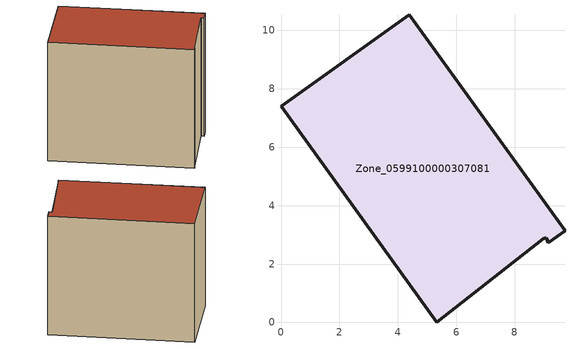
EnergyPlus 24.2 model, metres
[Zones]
Zone_0599100000307081
 floor ground (C_G): 8.97,2.86 5.56,0.2 5.33,0 0,7.4 4.39,10.54 9.72,3.14 9.15,2.73 9.07,2.9 z0
 wall outside (C_F): 5.56,0.2 8.97,2.86 9.07,2.9 9.15,2.73 9.72,3.14 4.39,10.54 0,7.4 5.33,0 5.56,0.2 z0:8
 roof outside (C_R): 9.07,2.9 9.15,2.73 9.72,3.14 4.39,10.54 0,7.4 5.33,0 5.56,0.2 8.97,2.86 z8
[BUILDING]
Pand.0599100000307081: North Axis=0; Terrain=City; Loads Convergence Tolerance Value=0.04; Temperature Convergence Tolerance Value=0.4; Solar Distribution=FullExterior; Maximum Number of Warmup Days=25; Minimum Number of Warmup Days=1
[Site:Location]
Rotterdam.The.Hague.AP_ZH_NLD Design_Conditions: Latitude=51.96; Longitude=4.45; Time Zone=1; Elevation=-4.5
[SITE:GROUNDTEMPERATURE:BUILDINGSURFACE]
18, 18, 18, 18, 18, 18, 18, 18, 18, 18, 18, 18
[MATERIAL] Thermal Absorptance=0.9; Solar Absorptance=0.7; Visible Absorptance=0.7
Name | Roughness | Thickness | Conductivity | Density | Specific Heat
G.TI.1975-1991 | MediumSmooth | 0.15 | 0.288461 | 540 | 1210
F.TI.1975-1991 | Rough | 0.3 | 0.230769 | 1920 | 840
R.TI.1975-1991 | MediumRough | 0.2 | 0.153846 | 1500 | 1000
[CONSTRUCTION]
C_G: G.TI.1975-1991
C_F: F.TI.1975-1991
C_R: R.TI.1975-1991
[ZONE]
Zone_0599100000307081: Type=1; Multiplier=1; Ceiling Height=Autocalculate; Volume=Autocalculate; Floor Area=autocalculate; Part of Total Floor Area=Yes
[ZONEINFILTRATION:DESIGNFLOWRATE]
Infil_Zone_0599100000307081: Zone or ZoneList or Space or SpaceList=Zone_0599100000307081; Schedule=AlwaysOn; Design Flow Rate Calculation Method=Flow/Area; Flow Rate per Floor Area=0.003; Constant Term Coefficient=1; Temperature Term Coefficient=0; Velocity Term Coefficient=0; Velocity Squared Term Coefficient=0
[HVACTEMPLATE:ZONE:IDEALLOADSAIRSYSTEM]
Zone_0599100000307081: Maximum Heating Supply Air Temperature=50; Minimum Cooling Supply Air Temperature=13; Maximum Heating Supply Air Humidity Ratio=0.0156; Minimum Cooling Supply Air Humidity Ratio=0.0077; Heating Limit=NoLimit; Cooling Limit=NoLimit; Dehumidification Control Type=ConstantSensibleHeatRatio; Cooling Sensible Heat Ratio=0.7; Dehumidification Setpoint=60; Humidification Control Type=None; Humidification Setpoint=30; Outdoor Air Method=None; Outdoor Air Flow Rate per Person=0.00944; Outdoor Air Flow Rate per Zone Floor Area=0; Outdoor Air Flow Rate per Zone=0; Demand Controlled Ventilation Type=None; Outdoor Air Economizer Type=NoEconomizer; Heat Recovery Type=None; Sensible Heat Recovery Effectiveness=0.7; Latent Heat Recovery Effectiveness=0.65
[ZONECONTROL:THERMOSTAT]
ThermostatControl_Zone_0599100000307081: Zone or ZoneList=Zone_0599100000307081; Control Type Schedule=DualSetpointControlType; Control 1=Thermostat_Zone_0599100000307081; Temperature Difference Between Cutout And Setpoint=0
[THERMOSTATSETPOINT:DUALSETPOINT]
Thermostat_Zone_0599100000307081: Heating Setpoint Temperature Schedule=HeatingSetpoint_Zone_0599100000307081; Cooling Setpoint Temperature Schedule=CoolingSetpoint_Zone_0599100000307081
[SCHEDULE:COMPACT]
HeatingSetpoint_Zone_0599100000307081: Through: 12/31, For: AllDays, Until: 24:00, 21
CoolingSetpoint_Zone_0599100000307081: Through: 12/31, For: AllDays, Until: 24:00, 24
DualSetpointControlType: Through: 12/31, For: AllDays, Until: 24:00, 4
AlwaysOn: Through: 12/31, For: AllDays, Until: 24:00, 1
